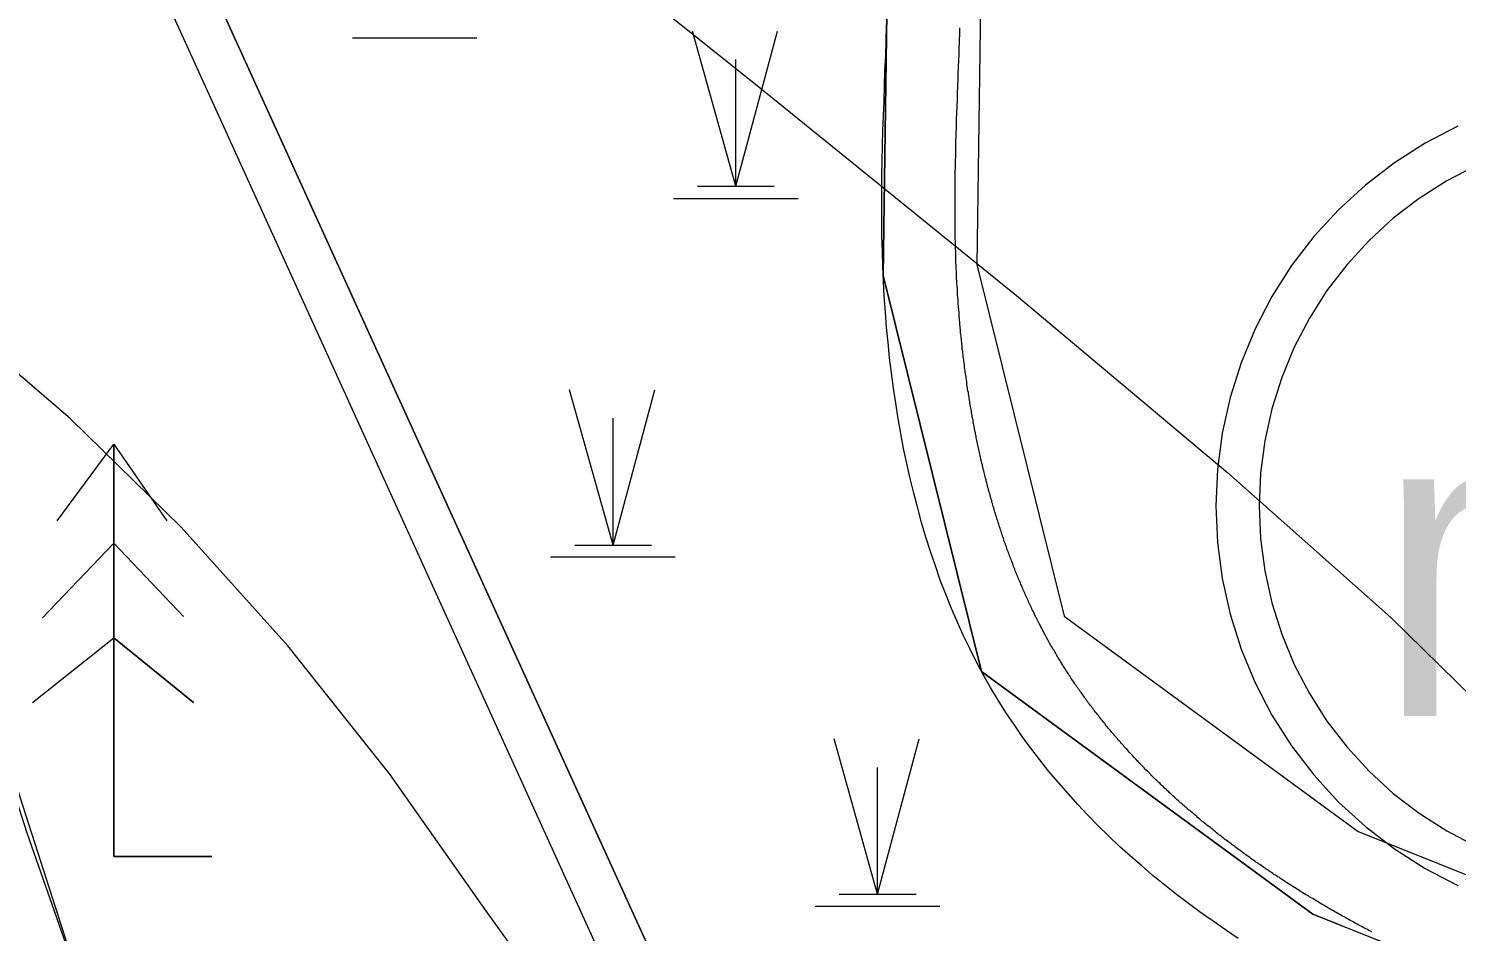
# Model space of a CAD drawing. Header units: metres. Extents: x 532950 to 537618, y 1849954 to 1853119.
# Drawn here: x 534450.4 to 534511.5, y 1851407.7 to 1851446.4 of the extents above; entities that cross this region are included whole.
import ezdxf

# ---------------------------------------------------------------- set-up
doc = ezdxf.new("R2010")
doc.units = ezdxf.units.M
doc.header["$LTSCALE"] = 3.1
for name, color, linetype, lineweight in [('12', 7, 'Continuous', 13), ('26', 7, 'Continuous', 13), ('4', 7, 'Continuous', 13), ('45', 7, 'Continuous', 13), ('52', 7, 'Continuous', 13), ('53', 7, 'Continuous', 13), ('55', 7, 'Continuous', 13), ('58', 7, 'Continuous', 13), ('9', 7, 'Continuous', 13)]:
    doc.layers.add(name, color=color, linetype=linetype, lineweight=lineweight)

msp = doc.modelspace()

# ---------------------------------------------------------------- linework, layer by layer
at = {"layer": '12'}
for points in [[(534476.05, 1851404.12), (534454.42, 1851451.68), (534450.82, 1851517.88), (534437.7, 1851504.39), (534436.39, 1851502.93), (534435.21, 1851501.35), (534434.17, 1851499.69), (534433.28, 1851497.94), (534432.53, 1851496.12), (534431.95, 1851494.24), (534431.53, 1851492.32), (534431.27, 1851490.37), (534431.18, 1851488.41), (534431.26, 1851486.44), (534431.51, 1851484.49), (534431.92, 1851482.57), (534442.2, 1851443.01), (534446.57, 1851424.1), (534452.52, 1851405.62)], [(534476.05, 1851404.12), (534454.42, 1851451.68), (534450.82, 1851517.88)], [(534431.92, 1851482.57), (534442.2, 1851443.01), (534443.25, 1851437.76), (534444.41, 1851432.53), (534445.71, 1851427.33), (534447.12, 1851422.17), (534448.65, 1851417.03), (534450.3, 1851411.94), (534452.06, 1851406.88)]]:
    msp.add_lwpolyline(points, dxfattribs=at)
at = {"layer": '26'}
for points in [[(534490.15, 1851443.37), (534490.15, 1851443.45), (534490.16, 1851443.52), (534490.16, 1851443.59), (534490.16, 1851443.66), (534490.16, 1851443.73), (534490.17, 1851443.8), (534490.17, 1851443.87), (534490.17, 1851443.94), (534490.17, 1851444.01), (534490.18, 1851444.08), (534490.18, 1851444.15), (534490.18, 1851444.22), (534490.18, 1851444.29), (534490.19, 1851444.36), (534490.19, 1851444.43), (534490.19, 1851444.5), (534490.19, 1851444.57), (534490.2, 1851444.64), (534490.2, 1851444.72), (534490.2, 1851444.79), (534490.2, 1851444.86), (534490.21, 1851444.93), (534490.21, 1851445), (534490.21, 1851445.07), (534490.21, 1851445.14), (534490.22, 1851445.21), (534490.22, 1851445.28), (534490.22, 1851445.35), (534490.22, 1851445.43), (534490.23, 1851445.5), (534490.23, 1851445.57), (534490.23, 1851445.64), (534490.24, 1851445.71), (534490.24, 1851445.78), (534490.24, 1851445.85), (534490.24, 1851445.93), (534490.24, 1851446), (534490.25, 1851446.07), (534490.25, 1851446.14), (534490.25, 1851446.21), (534490.25, 1851446.28), (534490.26, 1851446.35), (534490.26, 1851446.43)], [(534490.09, 1851436.48), (534490.09, 1851436.55), (534490.08, 1851436.62), (534490.08, 1851436.69), (534490.08, 1851436.75), (534490.08, 1851436.82), (534490.08, 1851436.89), (534490.07, 1851436.96), (534490.07, 1851437.03), (534490.07, 1851437.09), (534490.07, 1851437.16), (534490.07, 1851437.23), (534490.07, 1851437.3), (534490.06, 1851437.37), (534490.06, 1851437.43), (534490.06, 1851437.5), (534490.06, 1851437.57), (534490.06, 1851437.64), (534490.06, 1851437.71), (534490.06, 1851437.77), (534490.06, 1851437.84), (534490.06, 1851437.91), (534490.05, 1851437.98), (534490.05, 1851438.05), (534490.05, 1851438.12), (534490.05, 1851438.18), (534490.05, 1851438.25), (534490.05, 1851438.32), (534490.05, 1851438.39), (534490.05, 1851438.46), (534490.05, 1851438.53), (534490.05, 1851438.59), (534490.05, 1851438.66), (534490.05, 1851438.73), (534490.05, 1851438.8), (534490.05, 1851438.87), (534490.05, 1851438.94), (534490.05, 1851439.01), (534490.05, 1851439.07), (534490.05, 1851439.14), (534490.05, 1851439.21), (534490.05, 1851439.28), (534490.05, 1851439.35), (534490.05, 1851439.42), (534490.05, 1851439.49), (534490.05, 1851439.55), (534490.06, 1851439.62), (534490.06, 1851439.69), (534490.06, 1851439.76), (534490.06, 1851439.83), (534490.06, 1851439.9), (534490.06, 1851439.97), (534490.06, 1851440.04), (534490.06, 1851440.11), (534490.06, 1851440.17), (534490.06, 1851440.24), (534490.06, 1851440.31), (534490.07, 1851440.38), (534490.07, 1851440.45), (534490.07, 1851440.52), (534490.07, 1851440.59), (534490.07, 1851440.66), (534490.07, 1851440.73), (534490.07, 1851440.8), (534490.08, 1851440.86), (534490.08, 1851440.93), (534490.08, 1851441), (534490.08, 1851441.07), (534490.08, 1851441.14), (534490.08, 1851441.21), (534490.09, 1851441.28), (534490.09, 1851441.35), (534490.09, 1851441.42), (534490.09, 1851441.49), (534490.09, 1851441.56), (534490.09, 1851441.63), (534490.1, 1851441.7), (534490.1, 1851441.77), (534490.1, 1851441.84), (534490.1, 1851441.91), (534490.1, 1851441.98), (534490.11, 1851442.05), (534490.11, 1851442.12), (534490.11, 1851442.18), (534490.11, 1851442.25), (534490.11, 1851442.32), (534490.12, 1851442.39), (534490.12, 1851442.46), (534490.12, 1851442.53), (534490.12, 1851442.6), (534490.13, 1851442.67), (534490.13, 1851442.74), (534490.13, 1851442.81), (534490.13, 1851442.88), (534490.14, 1851442.95), (534490.14, 1851443.02), (534490.14, 1851443.09), (534490.14, 1851443.16), (534490.15, 1851443.23), (534490.15, 1851443.3), (534490.15, 1851443.37)], [(534490.79, 1851429.74), (534490.78, 1851429.8), (534490.77, 1851429.87), (534490.76, 1851429.94), (534490.75, 1851430), (534490.74, 1851430.07), (534490.72, 1851430.14), (534490.71, 1851430.2), (534490.7, 1851430.27), (534490.69, 1851430.34), (534490.68, 1851430.4), (534490.67, 1851430.47), (534490.66, 1851430.54), (534490.65, 1851430.6), (534490.64, 1851430.67), (534490.63, 1851430.74), (534490.62, 1851430.8), (534490.6, 1851430.87), (534490.59, 1851430.94), (534490.58, 1851431), (534490.57, 1851431.07), (534490.56, 1851431.14), (534490.55, 1851431.21), (534490.55, 1851431.27), (534490.54, 1851431.34), (534490.53, 1851431.41), (534490.52, 1851431.47), (534490.51, 1851431.54), (534490.5, 1851431.61), (534490.49, 1851431.68), (534490.48, 1851431.74), (534490.47, 1851431.81), (534490.46, 1851431.88), (534490.45, 1851431.94), (534490.45, 1851432.01), (534490.44, 1851432.08), (534490.43, 1851432.15), (534490.42, 1851432.21), (534490.41, 1851432.28), (534490.4, 1851432.35), (534490.4, 1851432.42), (534490.39, 1851432.48), (534490.38, 1851432.55), (534490.37, 1851432.62), (534490.36, 1851432.69), (534490.36, 1851432.75), (534490.35, 1851432.82), (534490.34, 1851432.89), (534490.34, 1851432.96), (534490.33, 1851433.02), (534490.32, 1851433.09), (534490.31, 1851433.16), (534490.31, 1851433.23), (534490.3, 1851433.29), (534490.29, 1851433.36), (534490.29, 1851433.43), (534490.28, 1851433.5), (534490.27, 1851433.57), (534490.27, 1851433.63), (534490.26, 1851433.7), (534490.26, 1851433.77), (534490.25, 1851433.84), (534490.24, 1851433.9), (534490.24, 1851433.97), (534490.23, 1851434.04), (534490.23, 1851434.11), (534490.22, 1851434.18), (534490.22, 1851434.24), (534490.21, 1851434.31), (534490.21, 1851434.38), (534490.2, 1851434.45), (534490.2, 1851434.51), (534490.19, 1851434.58), (534490.19, 1851434.65), (534490.18, 1851434.72), (534490.18, 1851434.79), (534490.17, 1851434.85), (534490.17, 1851434.92), (534490.16, 1851434.99), (534490.16, 1851435.06), (534490.15, 1851435.13), (534490.15, 1851435.19), (534490.15, 1851435.26), (534490.14, 1851435.33), (534490.14, 1851435.4), (534490.13, 1851435.46), (534490.13, 1851435.53), (534490.13, 1851435.6), (534490.12, 1851435.67), (534490.12, 1851435.74), (534490.12, 1851435.8), (534490.11, 1851435.87), (534490.11, 1851435.94), (534490.11, 1851436.01), (534490.1, 1851436.07), (534490.1, 1851436.14), (534490.1, 1851436.21), (534490.1, 1851436.28), (534490.09, 1851436.35), (534490.09, 1851436.41), (534490.09, 1851436.48)], [(534492.54, 1851423.41), (534492.52, 1851423.47), (534492.49, 1851423.53), (534492.47, 1851423.59), (534492.45, 1851423.65), (534492.42, 1851423.71), (534492.4, 1851423.77), (534492.38, 1851423.83), (534492.36, 1851423.89), (534492.34, 1851423.95), (534492.31, 1851424.01), (534492.29, 1851424.07), (534492.27, 1851424.13), (534492.25, 1851424.19), (534492.23, 1851424.25), (534492.21, 1851424.31), (534492.18, 1851424.37), (534492.16, 1851424.43), (534492.14, 1851424.49), (534492.12, 1851424.55), (534492.1, 1851424.62), (534492.08, 1851424.68), (534492.06, 1851424.74), (534492.04, 1851424.8), (534492.02, 1851424.86), (534492, 1851424.92), (534491.98, 1851424.98), (534491.96, 1851425.05), (534491.94, 1851425.11), (534491.92, 1851425.17), (534491.9, 1851425.23), (534491.88, 1851425.29), (534491.86, 1851425.36), (534491.84, 1851425.42), (534491.82, 1851425.48), (534491.8, 1851425.54), (534491.78, 1851425.61), (534491.76, 1851425.67), (534491.74, 1851425.73), (534491.73, 1851425.79), (534491.71, 1851425.86), (534491.69, 1851425.92), (534491.67, 1851425.98), (534491.65, 1851426.05), (534491.63, 1851426.11), (534491.62, 1851426.17), (534491.6, 1851426.23), (534491.58, 1851426.3), (534491.56, 1851426.36), (534491.55, 1851426.43), (534491.53, 1851426.49), (534491.51, 1851426.55), (534491.49, 1851426.62), (534491.48, 1851426.68), (534491.46, 1851426.74), (534491.44, 1851426.81), (534491.43, 1851426.87), (534491.41, 1851426.93), (534491.39, 1851427), (534491.38, 1851427.06), (534491.36, 1851427.13), (534491.34, 1851427.19), (534491.33, 1851427.26), (534491.31, 1851427.32), (534491.3, 1851427.38), (534491.28, 1851427.45), (534491.26, 1851427.51), (534491.25, 1851427.58), (534491.23, 1851427.64), (534491.22, 1851427.71), (534491.2, 1851427.77), (534491.19, 1851427.84), (534491.17, 1851427.9), (534491.16, 1851427.97), (534491.14, 1851428.03), (534491.13, 1851428.1), (534491.11, 1851428.16), (534491.1, 1851428.23), (534491.08, 1851428.29), (534491.07, 1851428.36), (534491.06, 1851428.42), (534491.04, 1851428.49), (534491.03, 1851428.55), (534491.01, 1851428.62), (534491, 1851428.68), (534490.99, 1851428.75), (534490.97, 1851428.82), (534490.96, 1851428.88), (534490.95, 1851428.95), (534490.93, 1851429.01), (534490.92, 1851429.08), (534490.91, 1851429.14), (534490.89, 1851429.21), (534490.88, 1851429.28), (534490.87, 1851429.34), (534490.86, 1851429.41), (534490.84, 1851429.47), (534490.83, 1851429.54), (534490.82, 1851429.61), (534490.81, 1851429.67), (534490.79, 1851429.74)], [(534495.45, 1851417.95), (534495.41, 1851418), (534495.38, 1851418.05), (534495.34, 1851418.1), (534495.31, 1851418.15), (534495.27, 1851418.2), (534495.24, 1851418.25), (534495.2, 1851418.3), (534495.17, 1851418.35), (534495.14, 1851418.4), (534495.1, 1851418.45), (534495.07, 1851418.5), (534495.03, 1851418.55), (534495, 1851418.61), (534494.97, 1851418.66), (534494.93, 1851418.71), (534494.9, 1851418.76), (534494.87, 1851418.81), (534494.83, 1851418.86), (534494.8, 1851418.91), (534494.77, 1851418.97), (534494.73, 1851419.02), (534494.7, 1851419.07), (534494.67, 1851419.12), (534494.64, 1851419.17), (534494.6, 1851419.23), (534494.57, 1851419.28), (534494.54, 1851419.33), (534494.51, 1851419.38), (534494.47, 1851419.43), (534494.44, 1851419.49), (534494.41, 1851419.54), (534494.38, 1851419.59), (534494.35, 1851419.65), (534494.32, 1851419.7), (534494.29, 1851419.75), (534494.26, 1851419.8), (534494.23, 1851419.86), (534494.19, 1851419.91), (534494.16, 1851419.96), (534494.13, 1851420.02), (534494.1, 1851420.07), (534494.07, 1851420.12), (534494.04, 1851420.18), (534494.01, 1851420.23), (534493.98, 1851420.28), (534493.96, 1851420.34), (534493.93, 1851420.39), (534493.9, 1851420.45), (534493.87, 1851420.5), (534493.84, 1851420.56), (534493.81, 1851420.61), (534493.78, 1851420.66), (534493.75, 1851420.72), (534493.72, 1851420.77), (534493.69, 1851420.83), (534493.67, 1851420.88), (534493.64, 1851420.94), (534493.61, 1851420.99), (534493.58, 1851421.05), (534493.55, 1851421.11), (534493.53, 1851421.16), (534493.5, 1851421.22), (534493.47, 1851421.27), (534493.44, 1851421.33), (534493.42, 1851421.38), (534493.39, 1851421.44), (534493.36, 1851421.5), (534493.34, 1851421.55), (534493.31, 1851421.61), (534493.28, 1851421.67), (534493.26, 1851421.72), (534493.23, 1851421.78), (534493.2, 1851421.84), (534493.18, 1851421.89), (534493.15, 1851421.95), (534493.13, 1851422.01), (534493.1, 1851422.06), (534493.07, 1851422.12), (534493.05, 1851422.18), (534493.02, 1851422.24), (534493, 1851422.29), (534492.97, 1851422.35), (534492.95, 1851422.41), (534492.92, 1851422.47), (534492.9, 1851422.53), (534492.87, 1851422.58), (534492.85, 1851422.64), (534492.82, 1851422.7), (534492.8, 1851422.76), (534492.77, 1851422.82), (534492.75, 1851422.88), (534492.73, 1851422.93), (534492.7, 1851422.99), (534492.68, 1851423.05), (534492.66, 1851423.11), (534492.63, 1851423.17), (534492.61, 1851423.23), (534492.58, 1851423.29), (534492.56, 1851423.35), (534492.54, 1851423.41)], [(534499.62, 1851413.31), (534499.57, 1851413.36), (534499.52, 1851413.4), (534499.48, 1851413.44), (534499.43, 1851413.49), (534499.38, 1851413.53), (534499.34, 1851413.57), (534499.29, 1851413.61), (534499.24, 1851413.66), (534499.2, 1851413.7), (534499.15, 1851413.74), (534499.1, 1851413.79), (534499.06, 1851413.83), (534499.01, 1851413.87), (534498.96, 1851413.92), (534498.92, 1851413.96), (534498.87, 1851414.01), (534498.83, 1851414.05), (534498.78, 1851414.09), (534498.74, 1851414.14), (534498.69, 1851414.18), (534498.64, 1851414.23), (534498.6, 1851414.27), (534498.55, 1851414.31), (534498.51, 1851414.36), (534498.46, 1851414.4), (534498.42, 1851414.45), (534498.38, 1851414.49), (534498.33, 1851414.54), (534498.29, 1851414.58), (534498.24, 1851414.63), (534498.2, 1851414.67), (534498.15, 1851414.72), (534498.11, 1851414.76), (534498.07, 1851414.81), (534498.02, 1851414.85), (534497.98, 1851414.9), (534497.94, 1851414.94), (534497.89, 1851414.99), (534497.85, 1851415.03), (534497.81, 1851415.08), (534497.76, 1851415.12), (534497.72, 1851415.17), (534497.68, 1851415.22), (534497.64, 1851415.26), (534497.59, 1851415.31), (534497.55, 1851415.35), (534497.51, 1851415.4), (534497.47, 1851415.45), (534497.43, 1851415.49), (534497.38, 1851415.54), (534497.34, 1851415.58), (534497.3, 1851415.63), (534497.26, 1851415.68), (534497.22, 1851415.72), (534497.18, 1851415.77), (534497.14, 1851415.82), (534497.09, 1851415.86), (534497.05, 1851415.91), (534497.01, 1851415.96), (534496.97, 1851416), (534496.93, 1851416.05), (534496.89, 1851416.1), (534496.85, 1851416.15), (534496.81, 1851416.19), (534496.77, 1851416.24), (534496.73, 1851416.29), (534496.69, 1851416.34), (534496.65, 1851416.38), (534496.61, 1851416.43), (534496.57, 1851416.48), (534496.53, 1851416.53), (534496.49, 1851416.57), (534496.46, 1851416.62), (534496.42, 1851416.67), (534496.38, 1851416.72), (534496.34, 1851416.77), (534496.3, 1851416.82), (534496.26, 1851416.86), (534496.22, 1851416.91), (534496.19, 1851416.96), (534496.15, 1851417.01), (534496.11, 1851417.06), (534496.07, 1851417.11), (534496.03, 1851417.16), (534496, 1851417.2), (534495.96, 1851417.25), (534495.92, 1851417.3), (534495.89, 1851417.35), (534495.85, 1851417.4), (534495.81, 1851417.45), (534495.77, 1851417.5), (534495.74, 1851417.55), (534495.7, 1851417.6), (534495.67, 1851417.65), (534495.63, 1851417.7), (534495.59, 1851417.75), (534495.56, 1851417.8), (534495.52, 1851417.85), (534495.49, 1851417.9), (534495.45, 1851417.95)], [(534504.91, 1851409.4), (534504.85, 1851409.43), (534504.79, 1851409.47), (534504.73, 1851409.51), (534504.68, 1851409.54), (534504.62, 1851409.58), (534504.56, 1851409.61), (534504.5, 1851409.65), (534504.45, 1851409.69), (534504.39, 1851409.72), (534504.33, 1851409.76), (534504.28, 1851409.8), (534504.22, 1851409.83), (534504.16, 1851409.87), (534504.11, 1851409.91), (534504.05, 1851409.94), (534503.99, 1851409.98), (534503.94, 1851410.02), (534503.88, 1851410.05), (534503.83, 1851410.09), (534503.77, 1851410.13), (534503.71, 1851410.16), (534503.66, 1851410.2), (534503.6, 1851410.24), (534503.55, 1851410.27), (534503.49, 1851410.31), (534503.44, 1851410.35), (534503.38, 1851410.39), (534503.33, 1851410.42), (534503.27, 1851410.46), (534503.22, 1851410.5), (534503.16, 1851410.54), (534503.11, 1851410.58), (534503.05, 1851410.61), (534503, 1851410.65), (534502.94, 1851410.69), (534502.89, 1851410.73), (534502.83, 1851410.77), (534502.78, 1851410.8), (534502.72, 1851410.84), (534502.67, 1851410.88), (534502.62, 1851410.92), (534502.56, 1851410.96), (534502.51, 1851411), (534502.46, 1851411.04), (534502.4, 1851411.07), (534502.35, 1851411.11), (534502.3, 1851411.15), (534502.24, 1851411.19), (534502.19, 1851411.23), (534502.14, 1851411.27), (534502.08, 1851411.31), (534502.03, 1851411.35), (534501.98, 1851411.39), (534501.92, 1851411.43), (534501.87, 1851411.47), (534501.82, 1851411.51), (534501.77, 1851411.54), (534501.72, 1851411.58), (534501.66, 1851411.62), (534501.61, 1851411.66), (534501.56, 1851411.7), (534501.51, 1851411.74), (534501.46, 1851411.78), (534501.4, 1851411.82), (534501.35, 1851411.86), (534501.3, 1851411.9), (534501.25, 1851411.94), (534501.2, 1851411.98), (534501.15, 1851412.03), (534501.1, 1851412.07), (534501.05, 1851412.11), (534501, 1851412.15), (534500.95, 1851412.19), (534500.89, 1851412.23), (534500.84, 1851412.27), (534500.79, 1851412.31), (534500.74, 1851412.35), (534500.69, 1851412.39), (534500.64, 1851412.43), (534500.59, 1851412.47), (534500.54, 1851412.52), (534500.49, 1851412.56), (534500.44, 1851412.6), (534500.4, 1851412.64), (534500.35, 1851412.68), (534500.3, 1851412.72), (534500.25, 1851412.77), (534500.2, 1851412.81), (534500.15, 1851412.85), (534500.1, 1851412.89), (534500.05, 1851412.93), (534500, 1851412.97), (534499.96, 1851413.02), (534499.91, 1851413.06), (534499.86, 1851413.1), (534499.81, 1851413.14), (534499.76, 1851413.19), (534499.71, 1851413.23), (534499.67, 1851413.27), (534499.62, 1851413.31)], [(534507.9, 1851407.7), (534507.84, 1851407.73), (534507.77, 1851407.76), (534507.71, 1851407.8), (534507.65, 1851407.83), (534507.59, 1851407.86), (534507.53, 1851407.89), (534507.47, 1851407.93), (534507.4, 1851407.96), (534507.34, 1851407.99), (534507.28, 1851408.03), (534507.22, 1851408.06), (534507.16, 1851408.09), (534507.1, 1851408.13), (534507.04, 1851408.16), (534506.98, 1851408.19), (534506.92, 1851408.23), (534506.86, 1851408.26), (534506.8, 1851408.29), (534506.74, 1851408.33), (534506.68, 1851408.36), (534506.62, 1851408.39), (534506.56, 1851408.43), (534506.5, 1851408.46), (534506.44, 1851408.49), (534506.38, 1851408.53), (534506.32, 1851408.56), (534506.26, 1851408.6), (534506.2, 1851408.63), (534506.14, 1851408.66), (534506.08, 1851408.7), (534506.02, 1851408.73), (534505.96, 1851408.77), (534505.9, 1851408.8), (534505.84, 1851408.84), (534505.78, 1851408.87), (534505.72, 1851408.91), (534505.66, 1851408.94), (534505.6, 1851408.98), (534505.55, 1851409.01), (534505.49, 1851409.05), (534505.43, 1851409.08), (534505.37, 1851409.12), (534505.31, 1851409.15), (534505.25, 1851409.19), (534505.2, 1851409.22), (534505.14, 1851409.26), (534505.08, 1851409.29), (534505.02, 1851409.33), (534504.96, 1851409.36), (534504.91, 1851409.4)]]:
    msp.add_lwpolyline(points, dxfattribs=at)
at = {"layer": '4'}
for points in [[(534490.15, 1851443.37), (534490.15, 1851443.45), (534490.16, 1851443.52), (534490.16, 1851443.59), (534490.16, 1851443.66), (534490.16, 1851443.73), (534490.17, 1851443.8), (534490.17, 1851443.87), (534490.17, 1851443.94), (534490.17, 1851444.01), (534490.18, 1851444.08), (534490.18, 1851444.15), (534490.18, 1851444.22), (534490.18, 1851444.29), (534490.19, 1851444.36), (534490.19, 1851444.43), (534490.19, 1851444.5), (534490.19, 1851444.57), (534490.2, 1851444.64), (534490.2, 1851444.72), (534490.2, 1851444.79), (534490.2, 1851444.86), (534490.21, 1851444.93), (534490.21, 1851445), (534490.21, 1851445.07), (534490.21, 1851445.14), (534490.22, 1851445.21), (534490.22, 1851445.28), (534490.22, 1851445.35), (534490.22, 1851445.43), (534490.23, 1851445.5), (534490.23, 1851445.57), (534490.23, 1851445.64), (534490.24, 1851445.71), (534490.24, 1851445.78), (534490.24, 1851445.85), (534490.24, 1851445.93), (534490.24, 1851446), (534490.25, 1851446.07), (534490.25, 1851446.14), (534490.25, 1851446.21), (534490.25, 1851446.28), (534490.26, 1851446.35), (534490.26, 1851446.43)], [(534490.09, 1851436.48), (534490.09, 1851436.55), (534490.08, 1851436.62), (534490.08, 1851436.69), (534490.08, 1851436.75), (534490.08, 1851436.82), (534490.08, 1851436.89), (534490.07, 1851436.96), (534490.07, 1851437.03), (534490.07, 1851437.09), (534490.07, 1851437.16), (534490.07, 1851437.23), (534490.07, 1851437.3), (534490.06, 1851437.37), (534490.06, 1851437.43), (534490.06, 1851437.5), (534490.06, 1851437.57), (534490.06, 1851437.64), (534490.06, 1851437.71), (534490.06, 1851437.77), (534490.06, 1851437.84), (534490.06, 1851437.91), (534490.05, 1851437.98), (534490.05, 1851438.05), (534490.05, 1851438.12), (534490.05, 1851438.18), (534490.05, 1851438.25), (534490.05, 1851438.32), (534490.05, 1851438.39), (534490.05, 1851438.46), (534490.05, 1851438.53), (534490.05, 1851438.59), (534490.05, 1851438.66), (534490.05, 1851438.73), (534490.05, 1851438.8), (534490.05, 1851438.87), (534490.05, 1851438.94), (534490.05, 1851439.01), (534490.05, 1851439.07), (534490.05, 1851439.14), (534490.05, 1851439.21), (534490.05, 1851439.28), (534490.05, 1851439.35), (534490.05, 1851439.42), (534490.05, 1851439.49), (534490.05, 1851439.55), (534490.06, 1851439.62), (534490.06, 1851439.69), (534490.06, 1851439.76), (534490.06, 1851439.83), (534490.06, 1851439.9), (534490.06, 1851439.97), (534490.06, 1851440.04), (534490.06, 1851440.11), (534490.06, 1851440.17), (534490.06, 1851440.24), (534490.06, 1851440.31), (534490.07, 1851440.38), (534490.07, 1851440.45), (534490.07, 1851440.52), (534490.07, 1851440.59), (534490.07, 1851440.66), (534490.07, 1851440.73), (534490.07, 1851440.8), (534490.08, 1851440.86), (534490.08, 1851440.93), (534490.08, 1851441), (534490.08, 1851441.07), (534490.08, 1851441.14), (534490.08, 1851441.21), (534490.09, 1851441.28), (534490.09, 1851441.35), (534490.09, 1851441.42), (534490.09, 1851441.49), (534490.09, 1851441.56), (534490.09, 1851441.63), (534490.1, 1851441.7), (534490.1, 1851441.77), (534490.1, 1851441.84), (534490.1, 1851441.91), (534490.1, 1851441.98), (534490.11, 1851442.05), (534490.11, 1851442.12), (534490.11, 1851442.18), (534490.11, 1851442.25), (534490.11, 1851442.32), (534490.12, 1851442.39), (534490.12, 1851442.46), (534490.12, 1851442.53), (534490.12, 1851442.6), (534490.13, 1851442.67), (534490.13, 1851442.74), (534490.13, 1851442.81), (534490.13, 1851442.88), (534490.14, 1851442.95), (534490.14, 1851443.02), (534490.14, 1851443.09), (534490.14, 1851443.16), (534490.15, 1851443.23), (534490.15, 1851443.3), (534490.15, 1851443.37)], [(534490.79, 1851429.74), (534490.78, 1851429.8), (534490.77, 1851429.87), (534490.76, 1851429.94), (534490.75, 1851430), (534490.74, 1851430.07), (534490.72, 1851430.14), (534490.71, 1851430.2), (534490.7, 1851430.27), (534490.69, 1851430.34), (534490.68, 1851430.4), (534490.67, 1851430.47), (534490.66, 1851430.54), (534490.65, 1851430.6), (534490.64, 1851430.67), (534490.63, 1851430.74), (534490.62, 1851430.8), (534490.6, 1851430.87), (534490.59, 1851430.94), (534490.58, 1851431), (534490.57, 1851431.07), (534490.56, 1851431.14), (534490.55, 1851431.21), (534490.55, 1851431.27), (534490.54, 1851431.34), (534490.53, 1851431.41), (534490.52, 1851431.47), (534490.51, 1851431.54), (534490.5, 1851431.61), (534490.49, 1851431.68), (534490.48, 1851431.74), (534490.47, 1851431.81), (534490.46, 1851431.88), (534490.45, 1851431.94), (534490.45, 1851432.01), (534490.44, 1851432.08), (534490.43, 1851432.15), (534490.42, 1851432.21), (534490.41, 1851432.28), (534490.4, 1851432.35), (534490.4, 1851432.42), (534490.39, 1851432.48), (534490.38, 1851432.55), (534490.37, 1851432.62), (534490.36, 1851432.69), (534490.36, 1851432.75), (534490.35, 1851432.82), (534490.34, 1851432.89), (534490.34, 1851432.96), (534490.33, 1851433.02), (534490.32, 1851433.09), (534490.31, 1851433.16), (534490.31, 1851433.23), (534490.3, 1851433.29), (534490.29, 1851433.36), (534490.29, 1851433.43), (534490.28, 1851433.5), (534490.27, 1851433.57), (534490.27, 1851433.63), (534490.26, 1851433.7), (534490.26, 1851433.77), (534490.25, 1851433.84), (534490.24, 1851433.9), (534490.24, 1851433.97), (534490.23, 1851434.04), (534490.23, 1851434.11), (534490.22, 1851434.18), (534490.22, 1851434.24), (534490.21, 1851434.31), (534490.21, 1851434.38), (534490.2, 1851434.45), (534490.2, 1851434.51), (534490.19, 1851434.58), (534490.19, 1851434.65), (534490.18, 1851434.72), (534490.18, 1851434.79), (534490.17, 1851434.85), (534490.17, 1851434.92), (534490.16, 1851434.99), (534490.16, 1851435.06), (534490.15, 1851435.13), (534490.15, 1851435.19), (534490.15, 1851435.26), (534490.14, 1851435.33), (534490.14, 1851435.4), (534490.13, 1851435.46), (534490.13, 1851435.53), (534490.13, 1851435.6), (534490.12, 1851435.67), (534490.12, 1851435.74), (534490.12, 1851435.8), (534490.11, 1851435.87), (534490.11, 1851435.94), (534490.11, 1851436.01), (534490.1, 1851436.07), (534490.1, 1851436.14), (534490.1, 1851436.21), (534490.1, 1851436.28), (534490.09, 1851436.35), (534490.09, 1851436.41), (534490.09, 1851436.48)], [(534492.54, 1851423.41), (534492.52, 1851423.47), (534492.49, 1851423.53), (534492.47, 1851423.59), (534492.45, 1851423.65), (534492.42, 1851423.71), (534492.4, 1851423.77), (534492.38, 1851423.83), (534492.36, 1851423.89), (534492.34, 1851423.95), (534492.31, 1851424.01), (534492.29, 1851424.07), (534492.27, 1851424.13), (534492.25, 1851424.19), (534492.23, 1851424.25), (534492.21, 1851424.31), (534492.18, 1851424.37), (534492.16, 1851424.43), (534492.14, 1851424.49), (534492.12, 1851424.55), (534492.1, 1851424.62), (534492.08, 1851424.68), (534492.06, 1851424.74), (534492.04, 1851424.8), (534492.02, 1851424.86), (534492, 1851424.92), (534491.98, 1851424.98), (534491.96, 1851425.05), (534491.94, 1851425.11), (534491.92, 1851425.17), (534491.9, 1851425.23), (534491.88, 1851425.29), (534491.86, 1851425.36), (534491.84, 1851425.42), (534491.82, 1851425.48), (534491.8, 1851425.54), (534491.78, 1851425.61), (534491.76, 1851425.67), (534491.74, 1851425.73), (534491.73, 1851425.79), (534491.71, 1851425.86), (534491.69, 1851425.92), (534491.67, 1851425.98), (534491.65, 1851426.05), (534491.63, 1851426.11), (534491.62, 1851426.17), (534491.6, 1851426.23), (534491.58, 1851426.3), (534491.56, 1851426.36), (534491.55, 1851426.43), (534491.53, 1851426.49), (534491.51, 1851426.55), (534491.49, 1851426.62), (534491.48, 1851426.68), (534491.46, 1851426.74), (534491.44, 1851426.81), (534491.43, 1851426.87), (534491.41, 1851426.93), (534491.39, 1851427), (534491.38, 1851427.06), (534491.36, 1851427.13), (534491.34, 1851427.19), (534491.33, 1851427.26), (534491.31, 1851427.32), (534491.3, 1851427.38), (534491.28, 1851427.45), (534491.26, 1851427.51), (534491.25, 1851427.58), (534491.23, 1851427.64), (534491.22, 1851427.71), (534491.2, 1851427.77), (534491.19, 1851427.84), (534491.17, 1851427.9), (534491.16, 1851427.97), (534491.14, 1851428.03), (534491.13, 1851428.1), (534491.11, 1851428.16), (534491.1, 1851428.23), (534491.08, 1851428.29), (534491.07, 1851428.36), (534491.06, 1851428.42), (534491.04, 1851428.49), (534491.03, 1851428.55), (534491.01, 1851428.62), (534491, 1851428.68), (534490.99, 1851428.75), (534490.97, 1851428.82), (534490.96, 1851428.88), (534490.95, 1851428.95), (534490.93, 1851429.01), (534490.92, 1851429.08), (534490.91, 1851429.14), (534490.89, 1851429.21), (534490.88, 1851429.28), (534490.87, 1851429.34), (534490.86, 1851429.41), (534490.84, 1851429.47), (534490.83, 1851429.54), (534490.82, 1851429.61), (534490.81, 1851429.67), (534490.79, 1851429.74)], [(534495.45, 1851417.95), (534495.41, 1851418), (534495.38, 1851418.05), (534495.34, 1851418.1), (534495.31, 1851418.15), (534495.27, 1851418.2), (534495.24, 1851418.25), (534495.2, 1851418.3), (534495.17, 1851418.35), (534495.14, 1851418.4), (534495.1, 1851418.45), (534495.07, 1851418.5), (534495.03, 1851418.55), (534495, 1851418.61), (534494.97, 1851418.66), (534494.93, 1851418.71), (534494.9, 1851418.76), (534494.87, 1851418.81), (534494.83, 1851418.86), (534494.8, 1851418.91), (534494.77, 1851418.97), (534494.73, 1851419.02), (534494.7, 1851419.07), (534494.67, 1851419.12), (534494.64, 1851419.17), (534494.6, 1851419.23), (534494.57, 1851419.28), (534494.54, 1851419.33), (534494.51, 1851419.38), (534494.47, 1851419.43), (534494.44, 1851419.49), (534494.41, 1851419.54), (534494.38, 1851419.59), (534494.35, 1851419.65), (534494.32, 1851419.7), (534494.29, 1851419.75), (534494.26, 1851419.8), (534494.23, 1851419.86), (534494.19, 1851419.91), (534494.16, 1851419.96), (534494.13, 1851420.02), (534494.1, 1851420.07), (534494.07, 1851420.12), (534494.04, 1851420.18), (534494.01, 1851420.23), (534493.98, 1851420.28), (534493.96, 1851420.34), (534493.93, 1851420.39), (534493.9, 1851420.45), (534493.87, 1851420.5), (534493.84, 1851420.56), (534493.81, 1851420.61), (534493.78, 1851420.66), (534493.75, 1851420.72), (534493.72, 1851420.77), (534493.69, 1851420.83), (534493.67, 1851420.88), (534493.64, 1851420.94), (534493.61, 1851420.99), (534493.58, 1851421.05), (534493.55, 1851421.11), (534493.53, 1851421.16), (534493.5, 1851421.22), (534493.47, 1851421.27), (534493.44, 1851421.33), (534493.42, 1851421.38), (534493.39, 1851421.44), (534493.36, 1851421.5), (534493.34, 1851421.55), (534493.31, 1851421.61), (534493.28, 1851421.67), (534493.26, 1851421.72), (534493.23, 1851421.78), (534493.2, 1851421.84), (534493.18, 1851421.89), (534493.15, 1851421.95), (534493.13, 1851422.01), (534493.1, 1851422.06), (534493.07, 1851422.12), (534493.05, 1851422.18), (534493.02, 1851422.24), (534493, 1851422.29), (534492.97, 1851422.35), (534492.95, 1851422.41), (534492.92, 1851422.47), (534492.9, 1851422.53), (534492.87, 1851422.58), (534492.85, 1851422.64), (534492.82, 1851422.7), (534492.8, 1851422.76), (534492.77, 1851422.82), (534492.75, 1851422.88), (534492.73, 1851422.93), (534492.7, 1851422.99), (534492.68, 1851423.05), (534492.66, 1851423.11), (534492.63, 1851423.17), (534492.61, 1851423.23), (534492.58, 1851423.29), (534492.56, 1851423.35), (534492.54, 1851423.41)], [(534499.62, 1851413.31), (534499.57, 1851413.36), (534499.52, 1851413.4), (534499.48, 1851413.44), (534499.43, 1851413.49), (534499.38, 1851413.53), (534499.34, 1851413.57), (534499.29, 1851413.61), (534499.24, 1851413.66), (534499.2, 1851413.7), (534499.15, 1851413.74), (534499.1, 1851413.79), (534499.06, 1851413.83), (534499.01, 1851413.87), (534498.96, 1851413.92), (534498.92, 1851413.96), (534498.87, 1851414.01), (534498.83, 1851414.05), (534498.78, 1851414.09), (534498.74, 1851414.14), (534498.69, 1851414.18), (534498.64, 1851414.23), (534498.6, 1851414.27), (534498.55, 1851414.31), (534498.51, 1851414.36), (534498.46, 1851414.4), (534498.42, 1851414.45), (534498.38, 1851414.49), (534498.33, 1851414.54), (534498.29, 1851414.58), (534498.24, 1851414.63), (534498.2, 1851414.67), (534498.15, 1851414.72), (534498.11, 1851414.76), (534498.07, 1851414.81), (534498.02, 1851414.85), (534497.98, 1851414.9), (534497.94, 1851414.94), (534497.89, 1851414.99), (534497.85, 1851415.03), (534497.81, 1851415.08), (534497.76, 1851415.12), (534497.72, 1851415.17), (534497.68, 1851415.22), (534497.64, 1851415.26), (534497.59, 1851415.31), (534497.55, 1851415.35), (534497.51, 1851415.4), (534497.47, 1851415.45), (534497.43, 1851415.49), (534497.38, 1851415.54), (534497.34, 1851415.58), (534497.3, 1851415.63), (534497.26, 1851415.68), (534497.22, 1851415.72), (534497.18, 1851415.77), (534497.14, 1851415.82), (534497.09, 1851415.86), (534497.05, 1851415.91), (534497.01, 1851415.96), (534496.97, 1851416), (534496.93, 1851416.05), (534496.89, 1851416.1), (534496.85, 1851416.15), (534496.81, 1851416.19), (534496.77, 1851416.24), (534496.73, 1851416.29), (534496.69, 1851416.34), (534496.65, 1851416.38), (534496.61, 1851416.43), (534496.57, 1851416.48), (534496.53, 1851416.53), (534496.49, 1851416.57), (534496.46, 1851416.62), (534496.42, 1851416.67), (534496.38, 1851416.72), (534496.34, 1851416.77), (534496.3, 1851416.82), (534496.26, 1851416.86), (534496.22, 1851416.91), (534496.19, 1851416.96), (534496.15, 1851417.01), (534496.11, 1851417.06), (534496.07, 1851417.11), (534496.03, 1851417.16), (534496, 1851417.2), (534495.96, 1851417.25), (534495.92, 1851417.3), (534495.89, 1851417.35), (534495.85, 1851417.4), (534495.81, 1851417.45), (534495.77, 1851417.5), (534495.74, 1851417.55), (534495.7, 1851417.6), (534495.67, 1851417.65), (534495.63, 1851417.7), (534495.59, 1851417.75), (534495.56, 1851417.8), (534495.52, 1851417.85), (534495.49, 1851417.9), (534495.45, 1851417.95)], [(534504.91, 1851409.4), (534504.85, 1851409.43), (534504.79, 1851409.47), (534504.73, 1851409.51), (534504.68, 1851409.54), (534504.62, 1851409.58), (534504.56, 1851409.61), (534504.5, 1851409.65), (534504.45, 1851409.69), (534504.39, 1851409.72), (534504.33, 1851409.76), (534504.28, 1851409.8), (534504.22, 1851409.83), (534504.16, 1851409.87), (534504.11, 1851409.91), (534504.05, 1851409.94), (534503.99, 1851409.98), (534503.94, 1851410.02), (534503.88, 1851410.05), (534503.83, 1851410.09), (534503.77, 1851410.13), (534503.71, 1851410.16), (534503.66, 1851410.2), (534503.6, 1851410.24), (534503.55, 1851410.27), (534503.49, 1851410.31), (534503.44, 1851410.35), (534503.38, 1851410.39), (534503.33, 1851410.42), (534503.27, 1851410.46), (534503.22, 1851410.5), (534503.16, 1851410.54), (534503.11, 1851410.58), (534503.05, 1851410.61), (534503, 1851410.65), (534502.94, 1851410.69), (534502.89, 1851410.73), (534502.83, 1851410.77), (534502.78, 1851410.8), (534502.72, 1851410.84), (534502.67, 1851410.88), (534502.62, 1851410.92), (534502.56, 1851410.96), (534502.51, 1851411), (534502.46, 1851411.04), (534502.4, 1851411.07), (534502.35, 1851411.11), (534502.3, 1851411.15), (534502.24, 1851411.19), (534502.19, 1851411.23), (534502.14, 1851411.27), (534502.08, 1851411.31), (534502.03, 1851411.35), (534501.98, 1851411.39), (534501.92, 1851411.43), (534501.87, 1851411.47), (534501.82, 1851411.51), (534501.77, 1851411.54), (534501.72, 1851411.58), (534501.66, 1851411.62), (534501.61, 1851411.66), (534501.56, 1851411.7), (534501.51, 1851411.74), (534501.46, 1851411.78), (534501.4, 1851411.82), (534501.35, 1851411.86), (534501.3, 1851411.9), (534501.25, 1851411.94), (534501.2, 1851411.98), (534501.15, 1851412.03), (534501.1, 1851412.07), (534501.05, 1851412.11), (534501, 1851412.15), (534500.95, 1851412.19), (534500.89, 1851412.23), (534500.84, 1851412.27), (534500.79, 1851412.31), (534500.74, 1851412.35), (534500.69, 1851412.39), (534500.64, 1851412.43), (534500.59, 1851412.47), (534500.54, 1851412.52), (534500.49, 1851412.56), (534500.44, 1851412.6), (534500.4, 1851412.64), (534500.35, 1851412.68), (534500.3, 1851412.72), (534500.25, 1851412.77), (534500.2, 1851412.81), (534500.15, 1851412.85), (534500.1, 1851412.89), (534500.05, 1851412.93), (534500, 1851412.97), (534499.96, 1851413.02), (534499.91, 1851413.06), (534499.86, 1851413.1), (534499.81, 1851413.14), (534499.76, 1851413.19), (534499.71, 1851413.23), (534499.67, 1851413.27), (534499.62, 1851413.31)], [(534507.9, 1851407.7), (534507.84, 1851407.73), (534507.77, 1851407.76), (534507.71, 1851407.8), (534507.65, 1851407.83), (534507.59, 1851407.86), (534507.53, 1851407.89), (534507.47, 1851407.93), (534507.4, 1851407.96), (534507.34, 1851407.99), (534507.28, 1851408.03), (534507.22, 1851408.06), (534507.16, 1851408.09), (534507.1, 1851408.13), (534507.04, 1851408.16), (534506.98, 1851408.19), (534506.92, 1851408.23), (534506.86, 1851408.26), (534506.8, 1851408.29), (534506.74, 1851408.33), (534506.68, 1851408.36), (534506.62, 1851408.39), (534506.56, 1851408.43), (534506.5, 1851408.46), (534506.44, 1851408.49), (534506.38, 1851408.53), (534506.32, 1851408.56), (534506.26, 1851408.6), (534506.2, 1851408.63), (534506.14, 1851408.66), (534506.08, 1851408.7), (534506.02, 1851408.73), (534505.96, 1851408.77), (534505.9, 1851408.8), (534505.84, 1851408.84), (534505.78, 1851408.87), (534505.72, 1851408.91), (534505.66, 1851408.94), (534505.6, 1851408.98), (534505.55, 1851409.01), (534505.49, 1851409.05), (534505.43, 1851409.08), (534505.37, 1851409.12), (534505.31, 1851409.15), (534505.25, 1851409.19), (534505.2, 1851409.22), (534505.14, 1851409.26), (534505.08, 1851409.29), (534505.02, 1851409.33), (534504.96, 1851409.36), (534504.91, 1851409.4)]]:
    msp.add_lwpolyline(points, dxfattribs=at)
at = {"layer": '45'}
msp.add_lwpolyline([(534569.46, 1851382.31), (534545.76, 1851392.2), (534505.37, 1851408.46), (534491.19, 1851418.85), (534486.97, 1851435.81), (534487.19, 1851451.18), (534484.63, 1851466.73), (534477.75, 1851480.15), (534472.35, 1851493.86), (534465.4, 1851535.74), (534452.57, 1851522.54), (534456.39, 1851452.17), (534477.73, 1851405.26), (534523.24, 1851358.35), (534584.4, 1851319.97)], dxfattribs=at)
at = {"layer": '52'}
for radius, start, end in [(235.681, 190.65476, 229.2302), (243.181, 190.71548, 229.27671)]:
    msp.add_arc((534668.933, 1851485.499), radius, start, end, dxfattribs=at)
at = {"layer": '53'}
for radius, start, end in [(232.681, 190.62966, 229.21113), (246.181, 190.73898, 229.29486)]:
    msp.add_arc((534668.933, 1851485.499), radius, start, end, dxfattribs=at)
at = {"layer": '55'}
for p, q in [((534480.66, 1851439.64), (534478.8, 1851446.28)), ((534480.66, 1851439.64), (534482.45, 1851446.28)), ((534464.24, 1851446), (534469.57, 1851446)), ((534480.66, 1851439.64), (534480.66, 1851445.07)), ((534479.02, 1851439.64), (534482.31, 1851439.64)), ((534477.99, 1851439.12), (534483.33, 1851439.12)), ((534475.41, 1851424.27), (534473.54, 1851430.92)), ((534475.41, 1851424.27), (534477.19, 1851430.92)), ((534475.41, 1851424.27), (534475.41, 1851429.7)), ((534454.02, 1851428.59), (534454.02, 1851410.92)), ((534450.96, 1851421.15), (534454.02, 1851424.35)), ((534457, 1851421.21), (534454.02, 1851424.35)), ((534473.76, 1851424.27), (534477.05, 1851424.27)), ((534472.73, 1851423.76), (534478.07, 1851423.76)), ((534450.54, 1851417.52), (534454.02, 1851420.3)), ((534457.43, 1851417.53), (534454.02, 1851420.3)), ((534486.73, 1851409.31), (534484.87, 1851415.96)), ((534486.73, 1851409.31), (534488.52, 1851415.96)), ((534486.73, 1851409.31), (534486.73, 1851414.74)), ((534454.02, 1851410.92), (534458.22, 1851410.92)), ((534485.09, 1851409.31), (534488.38, 1851409.31)), ((534484.06, 1851408.8), (534489.4, 1851408.8))]:
    msp.add_line(p, q, dxfattribs=at)
for points in [[(534857.56, 1851418), (534816.22, 1851368.3), (534743.69, 1851338.45), (534659.78, 1851307.18), (534584.4, 1851319.97), (534523.24, 1851358.35), (534477.73, 1851405.26), (534456.39, 1851452.17), (534449.28, 1851582.95), (534450.9, 1851641.07), (534444.72, 1851664), (534443.84, 1851690.46), (534441.19, 1851714.27)], [(534463.52, 1851712.92), (534470.19, 1851675.14), (534471.96, 1851648.73), (534468.36, 1851629.82), (534462.01, 1851602.44), (534462.26, 1851598.06), (534462, 1851581.54), (534465.49, 1851558.77), (534472.96, 1851514.72), (534476.23, 1851494.93), (534481.4, 1851481.8), (534488.48, 1851468), (534491.2, 1851451.47), (534490.98, 1851436.28), (534494.72, 1851421.22), (534507.32, 1851411.99), (534517.85, 1851407.79), (534547.28, 1851395.9), (534572.72, 1851385.28)], [(534459.6, 1851712.13), (534466.22, 1851674.66), (534467.93, 1851648.97), (534464.45, 1851630.65), (534457.99, 1851602.78), (534458.26, 1851597.98), (534458, 1851581.26), (534461.54, 1851558.14), (534469.01, 1851514.06), (534472.35, 1851493.86), (534477.75, 1851480.15), (534484.63, 1851466.73), (534487.19, 1851451.18), (534486.97, 1851435.81), (534491.19, 1851418.85), (534505.37, 1851408.46), (534516.36, 1851404.08), (534545.76, 1851392.2), (534569.46, 1851382.31)], [(534430.75, 1851519.75), (534431.92, 1851517.39), (534432.74, 1851514.24), (534433.2, 1851510.31), (534433.3, 1851505.58), (534433.05, 1851500.07), (534433.05, 1851494.41), (534433.91, 1851489.24), (534435.61, 1851484.57), (534438.17, 1851480.4), (534441.59, 1851476.72), (534446.26, 1851472.67), (534452.59, 1851467.37), (534460.59, 1851460.81), (534470.25, 1851453.01), (534481.57, 1851443.95), (534492.68, 1851434.96), (534501.74, 1851427.36), (534508.72, 1851421.16), (534513.64, 1851416.34), (534516.49, 1851412.91), (534518.45, 1851410.2), (534520.68, 1851407.52)], [(534565.04, 1851346.4), (534555.75, 1851350.11), (534545, 1851354.05), (534533.95, 1851358.29), (534523.76, 1851362.87), (534514.41, 1851367.79), (534505.92, 1851373.06), (534498.28, 1851378.68), (534491.39, 1851384.5), (534485.11, 1851390.4), (534479.46, 1851396.37), (534474.43, 1851402.4), (534470.03, 1851408.51), (534465.84, 1851414.45), (534461.47, 1851419.95), (534456.91, 1851425.03), (534452.16, 1851429.68), (534447.22, 1851433.91), (534442.06, 1851438.08), (534436.64, 1851442.58), (534430.97, 1851447.4), (534425.04, 1851452.55), (534418.85, 1851458.02)], [(534451.59, 1851425.3), (534454.02, 1851428.59), (534456.29, 1851425.3)], [(534451.59, 1851425.3), (534454.02, 1851428.59), (534456.29, 1851425.3)], [(534458.22, 1851410.92), (534454.02, 1851410.92), (534454.02, 1851428.59)], [(534450.96, 1851421.15), (534454.02, 1851424.35), (534457, 1851421.21)], [(534450.54, 1851417.52), (534454.02, 1851420.3), (534457.43, 1851417.53)]]:
    msp.add_lwpolyline(points, dxfattribs=at)
at = {"layer": '58'}
for points in [[(534477.73, 1851405.26), (534456.39, 1851452.17), (534452.57, 1851522.54)], [(534502.18, 1851407.42), (534501.63, 1851407.78), (534501.1, 1851408.15), (534500.57, 1851408.53), (534500.05, 1851408.91), (534499.53, 1851409.3), (534499.03, 1851409.7), (534498.53, 1851410.1), (534498.05, 1851410.52), (534497.57, 1851410.94), (534497.1, 1851411.36), (534496.64, 1851411.8), (534496.18, 1851412.24), (534495.74, 1851412.69), (534495.31, 1851413.15), (534494.89, 1851413.62), (534494.48, 1851414.09), (534494.07, 1851414.57), (534493.68, 1851415.06), (534493.3, 1851415.56), (534492.93, 1851416.07), (534492.58, 1851416.58), (534492.23, 1851417.1), (534491.9, 1851417.63), (534491.57, 1851418.17), (534491.26, 1851418.72), (534490.96, 1851419.28), (534490.68, 1851419.84), (534490.4, 1851420.41), (534490.14, 1851420.99), (534489.89, 1851421.58), (534489.65, 1851422.17), (534489.42, 1851422.77), (534489.21, 1851423.38), (534489, 1851423.99), (534488.8, 1851424.61), (534488.62, 1851425.23), (534488.45, 1851425.85), (534488.28, 1851426.49), (534488.13, 1851427.12), (534487.99, 1851427.76), (534487.85, 1851428.4), (534487.73, 1851429.04), (534487.61, 1851429.69), (534487.51, 1851430.34), (534487.41, 1851430.99), (534487.33, 1851431.64), (534487.25, 1851432.29), (534487.18, 1851432.95), (534487.12, 1851433.6), (534487.07, 1851434.25), (534487.02, 1851434.91), (534486.99, 1851435.56), (534486.96, 1851436.21), (534486.94, 1851436.86), (534486.92, 1851437.51), (534486.91, 1851438.15), (534486.91, 1851438.8), (534486.91, 1851439.45), (534486.92, 1851440.09), (534486.93, 1851440.73), (534486.95, 1851441.38), (534486.96, 1851442.02), (534486.98, 1851442.66), (534487.01, 1851443.3), (534487.03, 1851443.94), (534487.05, 1851444.58), (534487.08, 1851445.23), (534487.1, 1851445.87), (534487.12, 1851446.51)]]:
    msp.add_lwpolyline(points, dxfattribs=at)
at = {"layer": '9'}
for points in [[(534511.58, 1851442.21), (534510.19, 1851441.48), (534508.87, 1851440.64), (534507.63, 1851439.69), (534506.47, 1851438.63), (534505.42, 1851437.48), (534504.46, 1851436.24), (534503.62, 1851434.92), (534502.9, 1851433.53), (534502.3, 1851432.08), (534501.83, 1851430.59), (534501.49, 1851429.06), (534501.29, 1851427.51), (534501.22, 1851425.95), (534501.29, 1851424.38), (534501.49, 1851422.83), (534501.83, 1851421.31), (534502.3, 1851419.81), (534502.9, 1851418.37), (534503.62, 1851416.98), (534504.46, 1851415.66), (534505.42, 1851414.42), (534506.47, 1851413.26), (534507.63, 1851412.21), (534508.87, 1851411.25), (534510.19, 1851410.41), (534511.58, 1851409.69)], [(534512.36, 1851440.52), (534511.12, 1851439.87), (534509.93, 1851439.12), (534508.82, 1851438.27), (534507.78, 1851437.32), (534506.84, 1851436.29), (534505.98, 1851435.17), (534505.23, 1851433.99), (534504.58, 1851432.74), (534504.04, 1851431.45), (534503.62, 1851430.11), (534503.32, 1851428.74), (534503.14, 1851427.35), (534503.07, 1851425.95), (534503.14, 1851424.55), (534503.32, 1851423.16), (534503.62, 1851421.79), (534504.04, 1851420.45), (534504.58, 1851419.15), (534505.23, 1851417.91), (534505.98, 1851416.72), (534506.84, 1851415.61), (534507.78, 1851414.58), (534508.82, 1851413.63), (534509.93, 1851412.78), (534511.12, 1851412.02), (534512.36, 1851411.37)]]:
    msp.add_lwpolyline(points, dxfattribs=at)

# ---------------------------------------------------------------- texts
at = {"layer": '9', "width": 0.9}
msp.add_text('mn', height=13.2, dxfattribs=at).set_placement((534508.18, 1851416.95))

doc.saveas('drawing.dxf')
